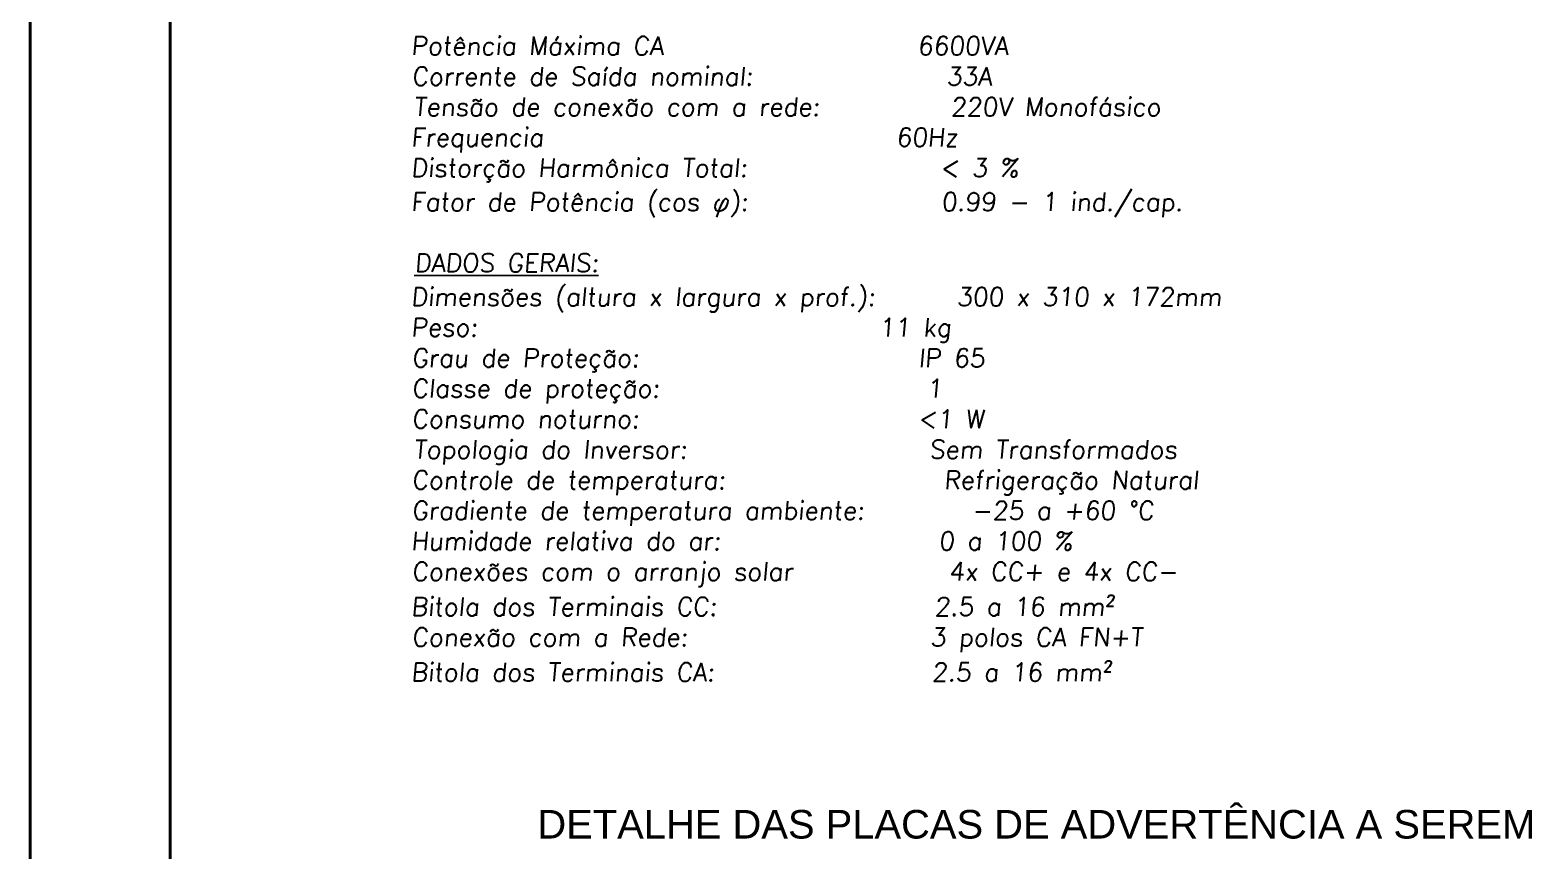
# Model space of a CAD drawing. Header units: metres. Extents: x 95 to 20660, y -9458 to 7254.
# Drawn here: x 94.6 to 362.7, y -7895.9 to -7749.4 of the extents above; entities that cross this region are included whole.
import ezdxf

# ---------------------------------------------------------------- set-up
doc = ezdxf.new("R2010")
doc.units = ezdxf.units.M
doc.layers.add('N', color=2, linetype='Continuous')
for name, color, linetype, lineweight in [('PRANCHA EXT', 7, 'Continuous', 40), ('PRANCHA INT', 7, 'Continuous', 40), ('TEXTO QCARGAS 1', 7, 'Continuous', 15)]:
    doc.layers.add(name, color=color, linetype=linetype, lineweight=lineweight)
doc.styles.add('ROMANS', font='romans.shx', dxfattribs={"width": 0.87})
doc.styles.add('Style-Arial', font='arial.ttf')

msp = doc.modelspace()

# ---------------------------------------------------------------- linework, layer by layer
at = {"layer": 'PRANCHA EXT'}
msp.add_line((94.61, -7450.76), (94.61, -8044.76), dxfattribs=at)
at = {"layer": 'PRANCHA INT'}
msp.add_line((119.61, -7460.76), (119.61, -8034.76), dxfattribs=at)

# ---------------------------------------------------------------- texts
at = {"layer": 'N', "style": 'ROMANS', "oblique": 5}
for s, p in [('Potência Máxima CA                 6600VA', (162.63, -7753.87)), ('Corrente de Saída nominal:            33A', (162.78, -7759.31)), ('Tensão de conexão com a rede:       220V Monofásico', (163.09, -7764.76)), ('Frequencia                         60Hz', (162.63, -7770.2)), ('Distorção Harmônica Total:            < 3 %%%', (162.63, -7775.65)), ('Fator de Potência (cos φ):            0.99 - 1 ind./cap.', (162.63, -7781.72)), ('%%UDADOS GERAIS:', (163.25, -7792.61)), ('Dimensões (altura x largura x prof.):   300 x 310 x 172mm', (162.63, -7798.67)), ('Peso:                             11 kg', (162.63, -7804.12)), ('Grau de Proteção:                   IP 65', (162.78, -7809.57)), ('Classe de proteção:                  1', (162.78, -7815.01)), ('Consumo noturno:                   <1 W', (162.78, -7820.46)), ('Topologia do Inversor:                Sem Transformados', (163.09, -7825.9)), ('Controle de temperatura:              Refrigeração Natural', (162.78, -7831.35)), ('Gradiente de temperatura ambiente:     -25 a +60 °C', (162.78, -7836.79)), ('Humidade relativa do ar:              0 a 100 %%%', (162.63, -7842.24)), ('Conexões com o arranjo solar         4x CC+ e 4x CC-', (162.78, -7847.68)), ('Bitola dos Terminais CC:              2.5 a 16 mm²', (162.63, -7853.94)), ('Conexão com a Rede:                3 polos CA FN+T', (162.78, -7859.39)), ('Bitola dos Terminais CA:              2.5 a 16 mm²', (162.63, -7865.65))]:
    msp.add_text(s, height=3.2671, dxfattribs=at).set_placement(p)
at = {"layer": 'TEXTO QCARGAS 1', "lineweight": 9, "style": 'Style-Arial'}
msp.add_text('DETALHE DAS PLACAS DE ADVERTÊNCIA A SEREM ', height=5.1, dxfattribs=at).set_placement((185.18, -7893.71))

doc.saveas('drawing.dxf')
